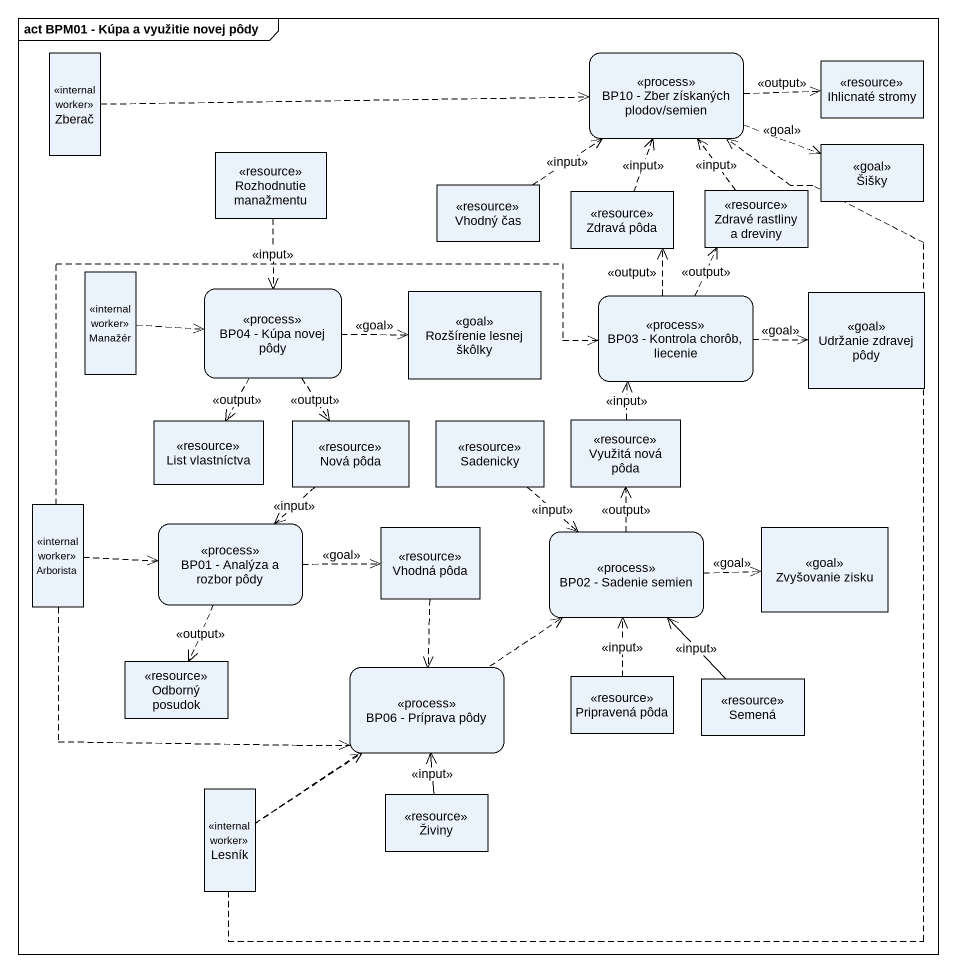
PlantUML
@startuml
mainframe act BPM01 - Kúpa a využitie novej pôdy
hide empty description
state Zberač <<internal worker>>
state "BP10 - Zber získaných plodov/semien" as BP10_Zber_získaných_plodov <<process>>
state "Ihlicnaté stromy" as Ihlicnaté_stromy <<resource>>
state "Rozhodnutie manažmentu" as Rozhodnutie_manažmentu <<resource>>
state Šišky <<goal>>
state "Vhodný čas" as Vhodný_čas <<resource>>
state "Zdravá pôda" as Zdravá_pôda <<resource>>
state "Zdravé rastliny a dreviny" as Zdravé_rastliny_a_dreviny <<resource>>
state Manažér <<internal worker>>
state "BP04 - Kúpa novej pôdy" as BP04_Kúpa_novej_pôdy <<process>>
state "Rozšírenie lesnej škôlky" as Rozšírenie_lesnej_škôlky <<goal>>
state "BP03 - Kontrola chorôb, liecenie" as BP03_Kontrola_chorôb <<process>>
state "Udržanie zdravej pôdy" as Udržanie_zdravej_pôdy <<goal>>
state "List vlastníctva" as List_vlastníctva <<resource>>
state "Nová pôda" as Nová_pôda <<resource>>
state Sadenicky <<resource>>
state "Využitá nová pôda" as Využitá_nová_pôda <<resource>>
state Arborista <<internal worker>>
state "BP01 - Analýza a rozbor pôdy" as BP01_Analýza_a_rozbor_pôdy <<process>>
state "Vhodná pôda" as Vhodná_pôda <<resource>>
state "BP02 - Sadenie semien" as BP02_Sadenie_semien <<process>>
state "Zvyšovanie zisku" as Zvyšovanie_zisku <<goal>>
state "Odborný posudok" as Odborný_posudok <<resource>>
state "BP06 - Príprava pôdy" as BP06_Príprava_pôdy <<process>>
state "Pripravená pôda" as Pripravená_pôda <<resource>>
state Semená <<resource>>
state Lesník <<internal worker>>
state Živiny <<resource>>
Zberač -right[dashed]-> BP10_Zber_získaných_plodov
BP10_Zber_získaných_plodov -right[dashed]-> Ihlicnaté_stromy : <<output>>
BP10_Zber_získaných_plodov -right[dashed]-> Šišky : <<goal>>
Rozhodnutie_manažmentu -[dashed]-> BP04_Kúpa_novej_pôdy : <<input>>
Vhodný_čas -up[dashed]-> BP10_Zber_získaných_plodov : <<input>>
Zdravá_pôda -up[dashed]-> BP10_Zber_získaných_plodov : <<input>>
Zdravé_rastliny_a_dreviny -up[dashed]-> BP10_Zber_získaných_plodov : <<input>>
Manažér -right[dashed]-> BP04_Kúpa_novej_pôdy
BP04_Kúpa_novej_pôdy -right[dashed]-> Rozšírenie_lesnej_škôlky : <<goal>>
BP04_Kúpa_novej_pôdy -[dashed]-> List_vlastníctva : <<output>>
BP04_Kúpa_novej_pôdy -[dashed]-> Nová_pôda : <<output>>
BP03_Kontrola_chorôb -up[dashed]-> Zdravá_pôda : <<output>>
BP03_Kontrola_chorôb -up[dashed]-> Zdravé_rastliny_a_dreviny : <<output>>
BP03_Kontrola_chorôb -right[dashed]-> Udržanie_zdravej_pôdy : <<goal>>
Nová_pôda -[dashed]-> BP01_Analýza_a_rozbor_pôdy : <<input>>
Sadenicky -[dashed]-> BP02_Sadenie_semien : <<input>>
Využitá_nová_pôda -up[dashed]-> BP03_Kontrola_chorôb : <<input>>
Arborista -right[dashed]-> BP03_Kontrola_chorôb
Arborista -right[dashed]-> BP01_Analýza_a_rozbor_pôdy
Arborista -right[dashed]-> BP06_Príprava_pôdy
BP01_Analýza_a_rozbor_pôdy -right[dashed]-> Vhodná_pôda : <<goal>>
BP01_Analýza_a_rozbor_pôdy -[dashed]-> Odborný_posudok : <<output>>
Vhodná_pôda -[dashed]-> BP06_Príprava_pôdy
BP02_Sadenie_semien -up[dashed]-> Využitá_nová_pôda : <<output>>
BP02_Sadenie_semien -right[dashed]-> Zvyšovanie_zisku : <<goal>>
Pripravená_pôda -up[dashed]-> BP02_Sadenie_semien : <<input>>
Semená -up-> BP02_Sadenie_semien : <<input>>
Lesník -up[dashed]-> BP10_Zber_získaných_plodov
Lesník -up[dashed]-> BP02_Sadenie_semien
Lesník -up[dashed]-> BP06_Príprava_pôdy
Živiny -up-> BP06_Príprava_pôdy : <<input>>
@enduml
